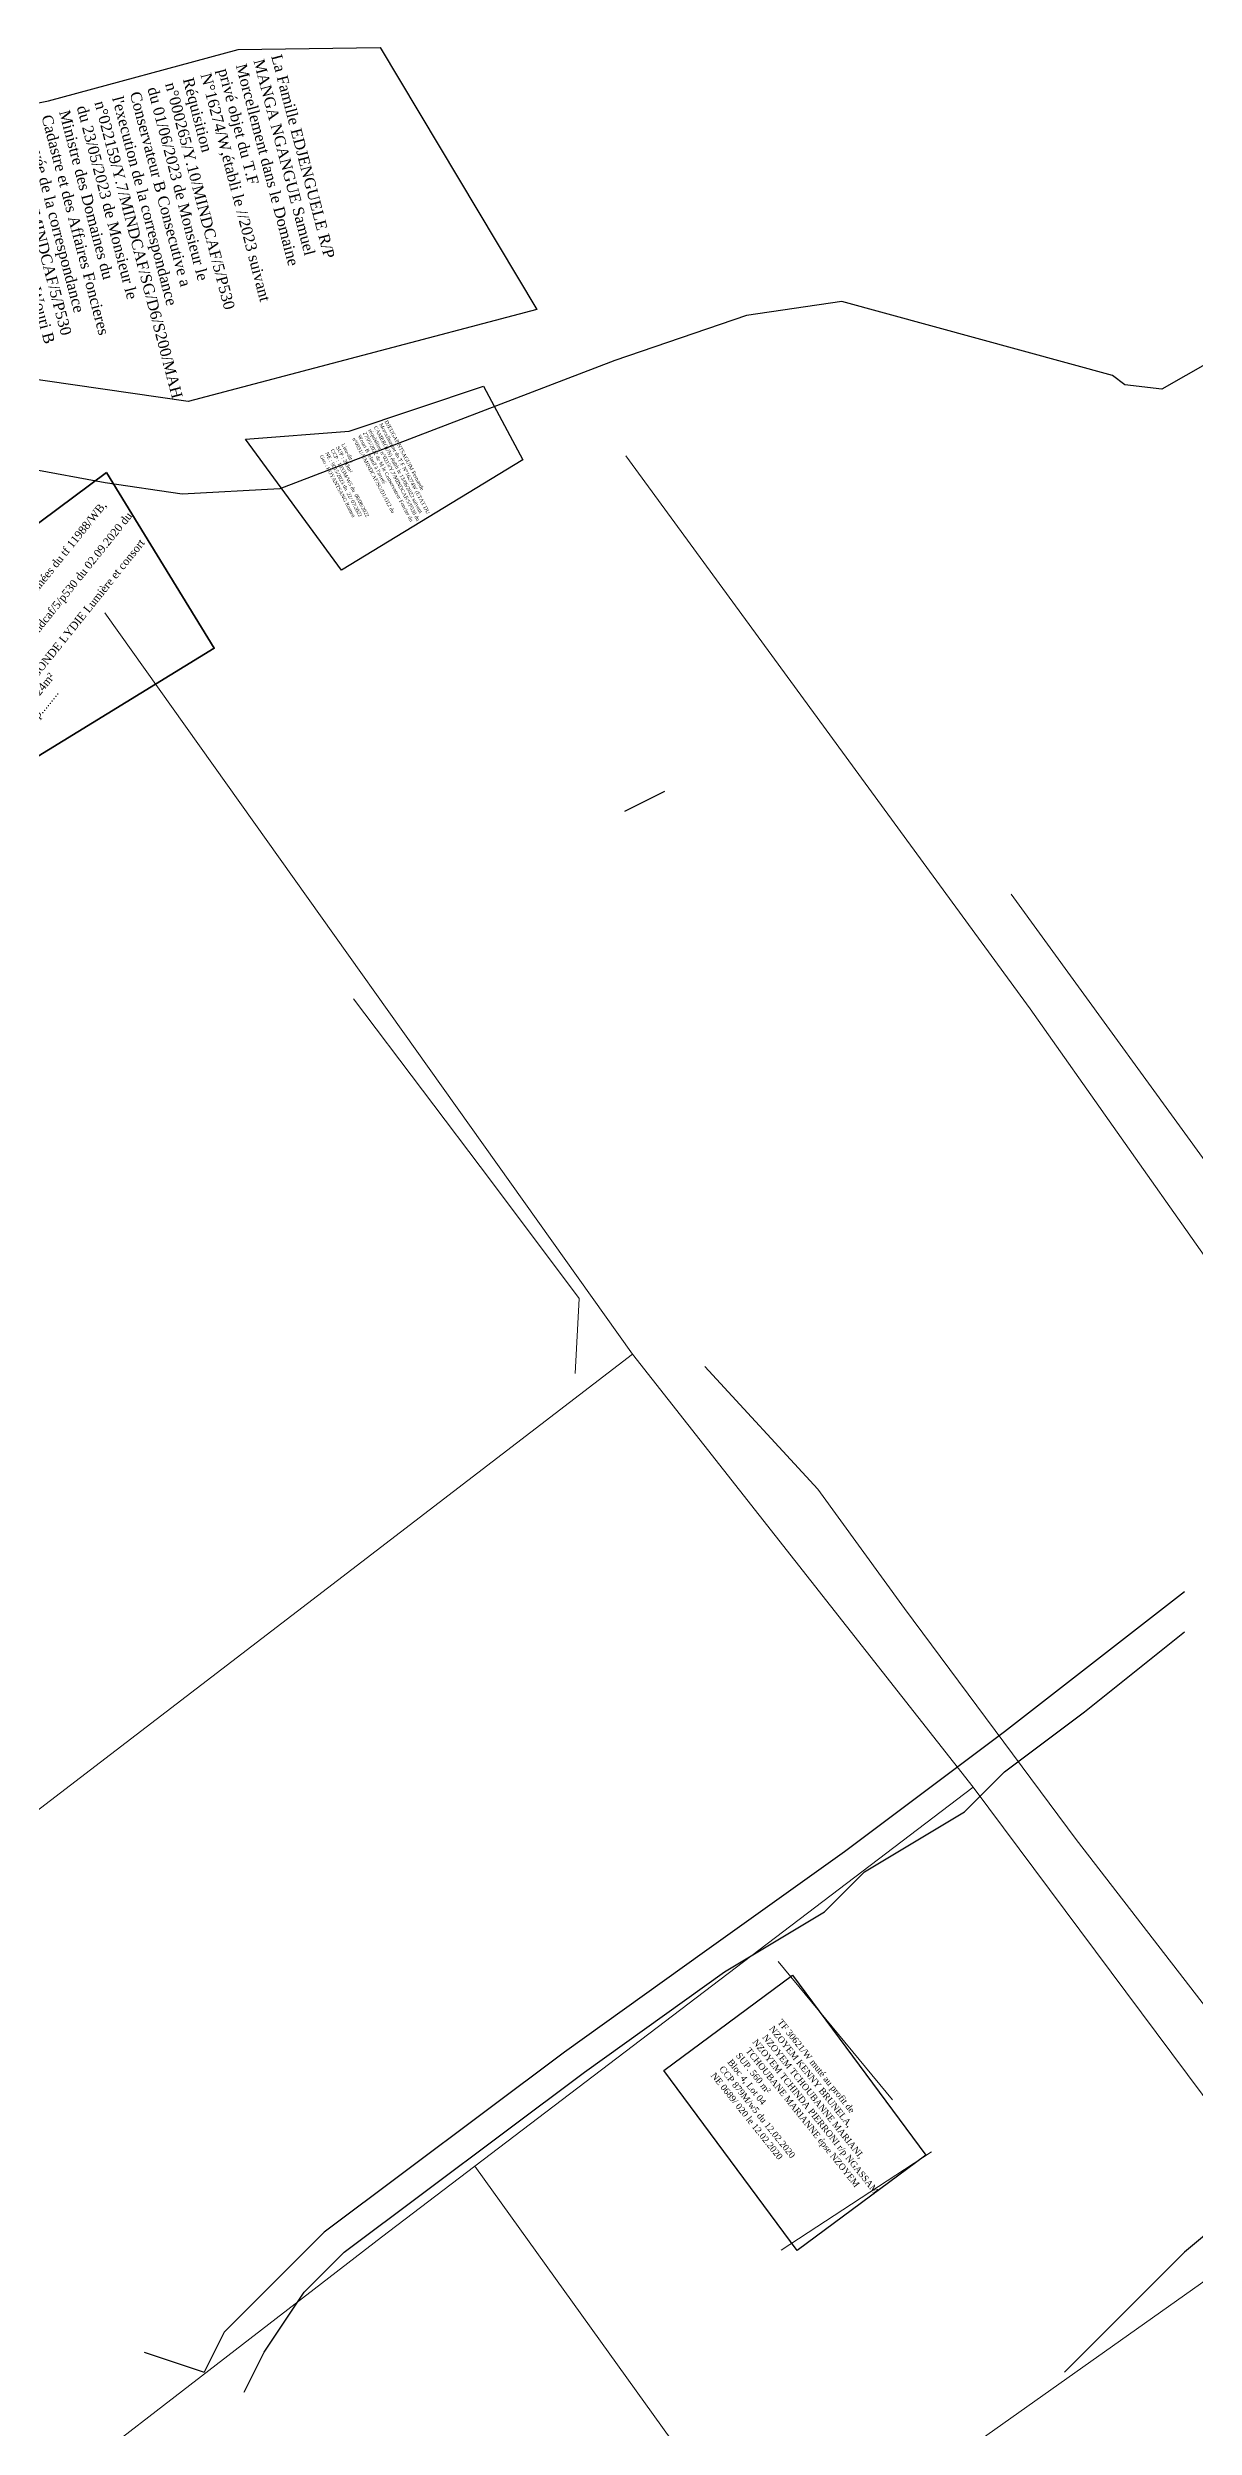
# Model space of a CAD drawing. Header units: millimetres. Extents: x 579832 to 917290, y 449831 to 1452191.
# Drawn here: x 583676.5 to 583819.9, y 451710.6 to 452008 of the extents above; entities that cross this region are included whole.
import ezdxf

# ---------------------------------------------------------------- set-up
doc = ezdxf.new("R2010")
doc.units = ezdxf.units.MM
doc.header["$LTSCALE"] = 10
for name, color, linetype, lineweight in [('cH2O_intermitent', 140, 'Continuous', 30), ('drains_fossés', 120, 'Continuous', 20), ('MAJ APRES LE 13.01.2023', 222, 'Continuous', 30), ('Roads_others', 24, 'Continuous', 9)]:
    doc.layers.add(name, color=color, linetype=linetype, lineweight=lineweight)
doc.layers.add('end maj 26 02 2021', color=7, linetype='Continuous')
doc.layers.add('MAJ JUILLET 2021', color=7, linetype='Continuous')
doc.styles.add('Times 1.0', font='times.ttf', dxfattribs={"width": 0.99, "height": 1})

msp = doc.modelspace()

# ---------------------------------------------------------------- linework, layer by layer
at = {"flags": 128}
msp.add_lwpolyline([(583718.07, 452007.96), (583737.69, 451975.22)], dxfattribs=at)
msp.add_lwpolyline([(583718.07, 452007.96), (583737.69, 451975.22)], dxfattribs=at)
at = {"layer": 'cH2O_intermitent'}
msp.add_lwpolyline([(583824.51, 451970.22), (583815.79, 451965.27), (583811.16, 451965.83), (583809.62, 451967), (583775.8, 451976.23), (583763.86, 451974.5), (583747.41, 451968.84), (583705.56, 451952.81), (583693.35, 451952.14), (583683.73, 451953.58), (583674.27, 451955.31), (583666.52, 451953.63), (583656.03, 451946.79), (583647.22, 451938.69), (583611.59, 451904.82), (583598.42, 451889.42), (583581.07, 451880.71), (583557.59, 451869.31), (583530.98, 451861.36), (583519.73, 451854.36)], dxfattribs=at)
msp.add_lwpolyline([(583824.51, 451970.22), (583815.79, 451965.27), (583811.16, 451965.83), (583809.62, 451967), (583775.8, 451976.23), (583763.86, 451974.5), (583747.41, 451968.84), (583705.56, 451952.81), (583693.35, 451952.14), (583683.73, 451953.58), (583674.27, 451955.31), (583666.52, 451953.63), (583656.03, 451946.79), (583647.22, 451938.69), (583611.59, 451904.82), (583598.42, 451889.42), (583581.07, 451880.71), (583557.59, 451869.31), (583530.98, 451861.36), (583519.73, 451854.36)], dxfattribs=at)
at = {"layer": 'drains_fossés'}
for p, q in [((583844.32, 451836.96), (583796.94, 451902.19)), ((583782.14, 451751.5), (583767.83, 451768.78)), ((583768.19, 451732.73), (583787.01, 451745))]:
    msp.add_line(p, q, dxfattribs=at)
for points in [[(583742.48, 451842.28), (583742.96, 451851.63), (583732.01, 451866.25), (583714.77, 451889.09)], [(583742.48, 451842.28), (583742.96, 451851.63), (583732.01, 451866.25), (583714.77, 451889.09)], [(583834.85, 451745.51), (583805.07, 451784.05), (583783.64, 451812.9), (583772.79, 451827.82), (583758.65, 451843.16)]]:
    msp.add_lwpolyline(points, dxfattribs=at)
at = {"layer": 'end maj 26 02 2021', "flags": 128}
for points in [[(583753.61, 451914.99), (583748.61, 451912.49)], [(583753.61, 451914.99), (583748.61, 451912.49)], [(583818.61, 451814.99), (583796.11, 451797.49), (583776.11, 451782.49), (583758.61, 451769.99), (583741.11, 451757.49)], [(583818.61, 451814.99), (583796.11, 451797.49), (583776.11, 451782.49), (583758.61, 451769.99), (583741.11, 451757.49)], [(583796.11, 451792.49), (583806.11, 451799.99), (583818.61, 451809.99)], [(583796.11, 451792.49), (583806.11, 451799.99), (583818.61, 451809.99)], [(583778.61, 451779.99), (583791.11, 451787.49), (583796.11, 451792.49)], [(583778.61, 451779.99), (583791.11, 451787.49), (583796.11, 451792.49)], [(583761.11, 451767.49), (583773.61, 451774.99), (583778.61, 451779.99)], [(583761.11, 451767.49), (583773.61, 451774.99), (583778.61, 451779.99)], [(583701.11, 451714.99), (583703.61, 451719.99), (583708.61, 451727.49), (583713.61, 451732.49), (583743.61, 451754.99), (583761.11, 451767.49)], [(583701.11, 451714.99), (583703.61, 451719.99), (583708.61, 451727.49), (583713.61, 451732.49), (583743.61, 451754.99), (583761.11, 451767.49)], [(583701.11, 451714.99), (583703.61, 451719.99), (583708.61, 451727.49), (583713.61, 451732.49), (583743.61, 451754.99), (583761.11, 451767.49)], [(583701.11, 451714.99), (583703.61, 451719.99), (583708.61, 451727.49), (583713.61, 451732.49), (583743.61, 451754.99), (583761.11, 451767.49)], [(583741.11, 451757.49), (583711.11, 451734.99)], [(583741.11, 451757.49), (583711.11, 451734.99)], [(583741.11, 451757.49), (583711.11, 451734.99)], [(583741.11, 451757.49), (583711.11, 451734.99)], [(583833.61, 451744.99), (583818.61, 451732.49)], [(583833.61, 451744.99), (583818.61, 451732.49)], [(583711.11, 451734.99), (583706.11, 451729.99), (583698.61, 451722.49), (583696.11, 451717.49)], [(583711.11, 451734.99), (583706.11, 451729.99), (583698.61, 451722.49), (583696.11, 451717.49)], [(583711.11, 451734.99), (583706.11, 451729.99), (583698.61, 451722.49), (583696.11, 451717.49)], [(583711.11, 451734.99), (583706.11, 451729.99), (583698.61, 451722.49), (583696.11, 451717.49)], [(583818.61, 451732.49), (583803.61, 451717.49)], [(583818.61, 451732.49), (583803.61, 451717.49)], [(583688.61, 451719.99), (583696.11, 451717.49)], [(583688.61, 451719.99), (583696.11, 451717.49)], [(583688.61, 451719.99), (583696.11, 451717.49)], [(583688.61, 451719.99), (583696.11, 451717.49)]]:
    msp.add_lwpolyline(points, dxfattribs=at)
at = {"layer": 'end maj 26 02 2021', "color": 3, "lineweight": -3, "flags": 128}
msp.add_lwpolyline([(583769.62, 451767.09), (583786.28, 451744.58), (583770.21, 451732.69), (583753.55, 451755.19)], close=True, dxfattribs=at)
msp.add_lwpolyline([(583769.62, 451767.09), (583786.28, 451744.58), (583770.21, 451732.69), (583753.55, 451755.19)], close=True, dxfattribs=at)
at = {"layer": 'MAJ APRES LE 13.01.2023', "flags": 128}
for points in [[(583718.07, 452007.96), (583737.69, 451975.22), (583694.08, 451963.75), (583665.52, 451967.87), (583634.98, 451959.26), (583634.12, 451967.83), (583641.32, 451974.56), (583644.53, 451976.78), (583640.51, 451994.22), (583676.65, 452001.31), (583700.33, 452007.71)], [(583718.07, 452007.96), (583737.69, 451975.22), (583694.08, 451963.75), (583665.52, 451967.87), (583634.98, 451959.26), (583634.12, 451967.83), (583641.32, 451974.56), (583644.53, 451976.78), (583640.51, 451994.22), (583676.65, 452001.31), (583700.33, 452007.71)], [(583731, 451965.65), (583735.91, 451956.45), (583713.24, 451942.67), (583701.25, 451959.03), (583714.23, 451960.03)], [(583731, 451965.65), (583735.91, 451956.45), (583713.24, 451942.67), (583701.25, 451959.03), (583714.23, 451960.03)]]:
    msp.add_lwpolyline(points, close=True, dxfattribs=at)
at = {"layer": 'MAJ JUILLET 2021', "color": 3, "linetype": 'ByBlock', "lineweight": 35, "ltscale": 0.0014, "flags": 128}
msp.add_lwpolyline([(583683.87, 451954.85), (583697.35, 451932.91), (583672.97, 451917.94), (583659.18, 451936.51)], close=True, dxfattribs=at)
msp.add_lwpolyline([(583683.87, 451954.85), (583697.35, 451932.91), (583672.97, 451917.94), (583659.18, 451936.51)], close=True, dxfattribs=at)
msp.add_lwpolyline([(583683.87, 451954.85), (583697.35, 451932.91), (583672.97, 451917.94), (583659.18, 451936.51)], close=True, dxfattribs=at)
msp.add_lwpolyline([(583683.87, 451954.85), (583697.35, 451932.91), (583672.97, 451917.94), (583659.18, 451936.51)], close=True, dxfattribs=at)
msp.add_lwpolyline([(583683.87, 451954.85), (583697.35, 451932.91), (583672.97, 451917.94), (583659.18, 451936.51)], close=True, dxfattribs=at)
msp.add_lwpolyline([(583683.87, 451954.85), (583697.35, 451932.91), (583672.97, 451917.94), (583659.18, 451936.51)], close=True, dxfattribs=at)
msp.add_lwpolyline([(583683.87, 451954.85), (583697.35, 451932.91), (583672.97, 451917.94), (583659.18, 451936.51)], close=True, dxfattribs=at)
msp.add_lwpolyline([(583683.87, 451954.85), (583697.35, 451932.91), (583672.97, 451917.94), (583659.18, 451936.51)], close=True, dxfattribs=at)
at = {"layer": 'Roads_others'}
msp.add_line((583767.5, 451690.9), (583729.92, 451743.23), dxfattribs=at)
for points in [[(583748.8, 451956.93), (583799.32, 451887.84), (583842.81, 451826.2), (583880.83, 451777.18), (583957.28, 451673.55), (584000.72, 451618.56)], [(583683.66, 451937.34), (583749.61, 451844.7), (583792.22, 451790.6), (583832.33, 451736.82), (583931.6, 451609.38), (583945.56, 451590.69)], [(583683.66, 451937.34), (583749.61, 451844.7), (583792.22, 451790.6), (583832.33, 451736.82), (583931.6, 451609.38), (583945.56, 451590.69)], [(583879.87, 451548.77), (583850.66, 451584.49), (583827.58, 451613.49), (583805.28, 451642.02), (583788.93, 451663.25), (583767.5, 451690.9), (583832.33, 451736.82), (583880.83, 451777.18), (583919.15, 451805.41), (583961.38, 451836.49), (584117, 451861.45), (584241.4, 451879.41)], [(583612.62, 451739.69), (583712.75, 451816.41), (583749.61, 451844.7)], [(583612.62, 451739.69), (583712.75, 451816.41), (583749.61, 451844.7)], [(583657.66, 451687.6), (583718.27, 451734.36), (583729.92, 451743.23), (583792.22, 451790.6)], [(583657.66, 451687.6), (583718.27, 451734.36), (583729.92, 451743.23), (583792.22, 451790.6)]]:
    msp.add_lwpolyline(points, dxfattribs=at)

# ---------------------------------------------------------------- texts
at = {"layer": 'end maj 26 02 2021', "color": 150, "linetype": 'ByBlock', "lineweight": -3, "ltscale": 0.0014, "attachment_point": 1, "style": 'Times 1.0'}
for s, insert, char_height, width, rotation in [('{\\C1;Rectificatif des coordonnées du tf 11988/WB, suivant requisition n°0725/y.2.5/mindcaf/5/p530 du 02.09.2020 du CF/WB \\Pa/p de NGONDE LYDIE Lumière et consort \\fTimes New Roman|b0|i0|c186|p18;\\C256;\\P\\fTimes New Roman|b0|i0|c0|p18;sup: 724m²\\Pccp.........}', (583665.98, 451929.92), 1, 28.5092, 51.2752), ('{\\C1;Rectificatif des coordonnées du tf 11988/WB, suivant requisition n°0725/y.2.5/mindcaf/5/p530 du 02.09.2020 du CF/WB \\Pa/p de NGONDE LYDIE Lumière et consort \\fTimes New Roman|b0|i0|c186|p18;\\C256;\\P\\fTimes New Roman|b0|i0|c0|p18;sup: 724m²\\Pccp.........}', (583665.98, 451929.92), 1, 28.5092, 51.2752), ('{\\C1;Rectificatif des coordonnées du tf 11988/WB, suivant requisition n°0725/y.2.5/mindcaf/5/p530 du 02.09.2020 du CF/WB \\Pa/p de NGONDE LYDIE Lumière et consort \\fTimes New Roman|b0|i0|c186|p18;\\C256;\\P\\fTimes New Roman|b0|i0|c0|p18;sup: 724m²\\Pccp.........}', (583665.98, 451929.92), 1, 28.5092, 51.2752), ('{\\C1;Rectificatif des coordonnées du tf 11988/WB, suivant requisition n°0725/y.2.5/mindcaf/5/p530 du 02.09.2020 du CF/WB \\Pa/p de NGONDE LYDIE Lumière et consort \\fTimes New Roman|b0|i0|c186|p18;\\C256;\\P\\fTimes New Roman|b0|i0|c0|p18;sup: 724m²\\Pccp.........}', (583665.98, 451929.92), 1, 28.5092, 51.2752), ('{\\C1;TF 30621/W muté au profit de\\P\\C256;NZOYEM KENNY BRUNELA,\\P NZOYEM TCHOUBANNE MARIANI, \\PNZOYEM TCHINDA PIERRONI r/p NGASSAM\\P TCHOUBANE MARIANNE épse NZOYEM\\PSUP. 560 m²\\PBloc 4, Lot 04\\PCCP 879M/w5 du 12.02.2020\\PNE 0689/ 020 le 12.02.2020}', (583768.32, 451761.7), 0.8, 47.4124, 308.7308), ('{\\C1;TF 30621/W muté au profit de\\P\\C256;NZOYEM KENNY BRUNELA,\\P NZOYEM TCHOUBANNE MARIANI, \\PNZOYEM TCHINDA PIERRONI r/p NGASSAM\\P TCHOUBANE MARIANNE épse NZOYEM\\PSUP. 560 m²\\PBloc 4, Lot 04\\PCCP 879M/w5 du 12.02.2020\\PNE 0689/ 020 le 12.02.2020}', (583768.32, 451761.7), 0.8, 47.4124, 308.7308)]:
    msp.add_mtext(s, dxfattribs=dict(at, insert=insert, char_height=char_height, width=width, rotation=rotation))
at = {"layer": 'MAJ APRES LE 13.01.2023', "attachment_point": 1}
for s, insert, char_height, width, rotation in [("{\\fTimes New Roman|b0|i0|c0|p18;\\C7;La Famille EDJENGUELE R/P MANGA NGANGUE Samuel \\P\\C1;Morcellement dans le Domaine privé objet du T.F N°16274/W,établi le //2023 suivant Réquisition n°000265/Y.10/MINDCAF/5/P530 du 01/06/2023 de Monsieur le Conservateur B Consecutive a l'execution de la correspondance n°022159/Y.7/MINDCAF/SG/D6/S200/MAH du 23/05/2023 de Monsieur le Ministre des Domaines du Cadastre et des Affaires Foncieres appuyée de la correspondance n°00026/Y.7/MINDCAF/5/P530 du conservateur Foncier Wouri B     \\P\\C256;Lieu-dit : Bonamoussadi\\PSUP : 3224m²\\PCCP : 358 M/W5 du  08/06/2023\\PNE : 5947/2023 du  06/06/2023\\P\\C1;Geo:ABINA David Martial}", (583705.78, 452007.24), 1.36984, 29.4055, 284.7158), ("{\\fTimes New Roman|b0|i0|c0|p18;\\C7;La Famille EDJENGUELE R/P MANGA NGANGUE Samuel \\P\\C1;Morcellement dans le Domaine privé objet du T.F N°16274/W,établi le //2023 suivant Réquisition n°000265/Y.10/MINDCAF/5/P530 du 01/06/2023 de Monsieur le Conservateur B Consecutive a l'execution de la correspondance n°022159/Y.7/MINDCAF/SG/D6/S200/MAH du 23/05/2023 de Monsieur le Ministre des Domaines du Cadastre et des Affaires Foncieres appuyée de la correspondance n°00026/Y.7/MINDCAF/5/P530 du conservateur Foncier Wouri B     \\P\\C256;Lieu-dit : Bonamoussadi\\PSUP : 3224m²\\PCCP : 358 M/W5 du  08/06/2023\\PNE : 5947/2023 du  06/06/2023\\P\\C1;Geo:ABINA David Martial}", (583705.78, 452007.24), 1.36984, 29.4055, 284.7158), ("{\\fTimes New Roman|b0|i0|c0|p18;DJEUGAP NTSAGUIM Fernande \\P\\C1;Morcellement du T.F N°16274W (ETAT DU CAMEROUN) établi le 13/06/2022 suivant réquisition n°0213/Y.7/MINDCAF/5/P530 du 27/05/2022 de M le Conservateur Foncier du Wouri B relatif à l'arreté n°0931/A/MINDCAF/SG/D1/D12 du 06/05/2022     \\P\\C256;Lieu-dit : Maképé  \\PSUP : 393m²\\PCCP : 1933M/W5 du  08/08/2022\\PNE : 9015/2023 du  22/ 07/2022\\P\\C1;Geo : BOYANTSANG Romeo}", (583719.03, 451961.45), 0.45919, 12.8802, 298.0424), ("{\\fTimes New Roman|b0|i0|c0|p18;DJEUGAP NTSAGUIM Fernande \\P\\C1;Morcellement du T.F N°16274W (ETAT DU CAMEROUN) établi le 13/06/2022 suivant réquisition n°0213/Y.7/MINDCAF/5/P530 du 27/05/2022 de M le Conservateur Foncier du Wouri B relatif à l'arreté n°0931/A/MINDCAF/SG/D1/D12 du 06/05/2022     \\P\\C256;Lieu-dit : Maképé  \\PSUP : 393m²\\PCCP : 1933M/W5 du  08/08/2022\\PNE : 9015/2023 du  22/ 07/2022\\P\\C1;Geo : BOYANTSANG Romeo}", (583719.03, 451961.45), 0.45919, 12.8802, 298.0424)]:
    msp.add_mtext(s, dxfattribs=dict(at, insert=insert, char_height=char_height, width=width, rotation=rotation))

doc.saveas('drawing.dxf')
